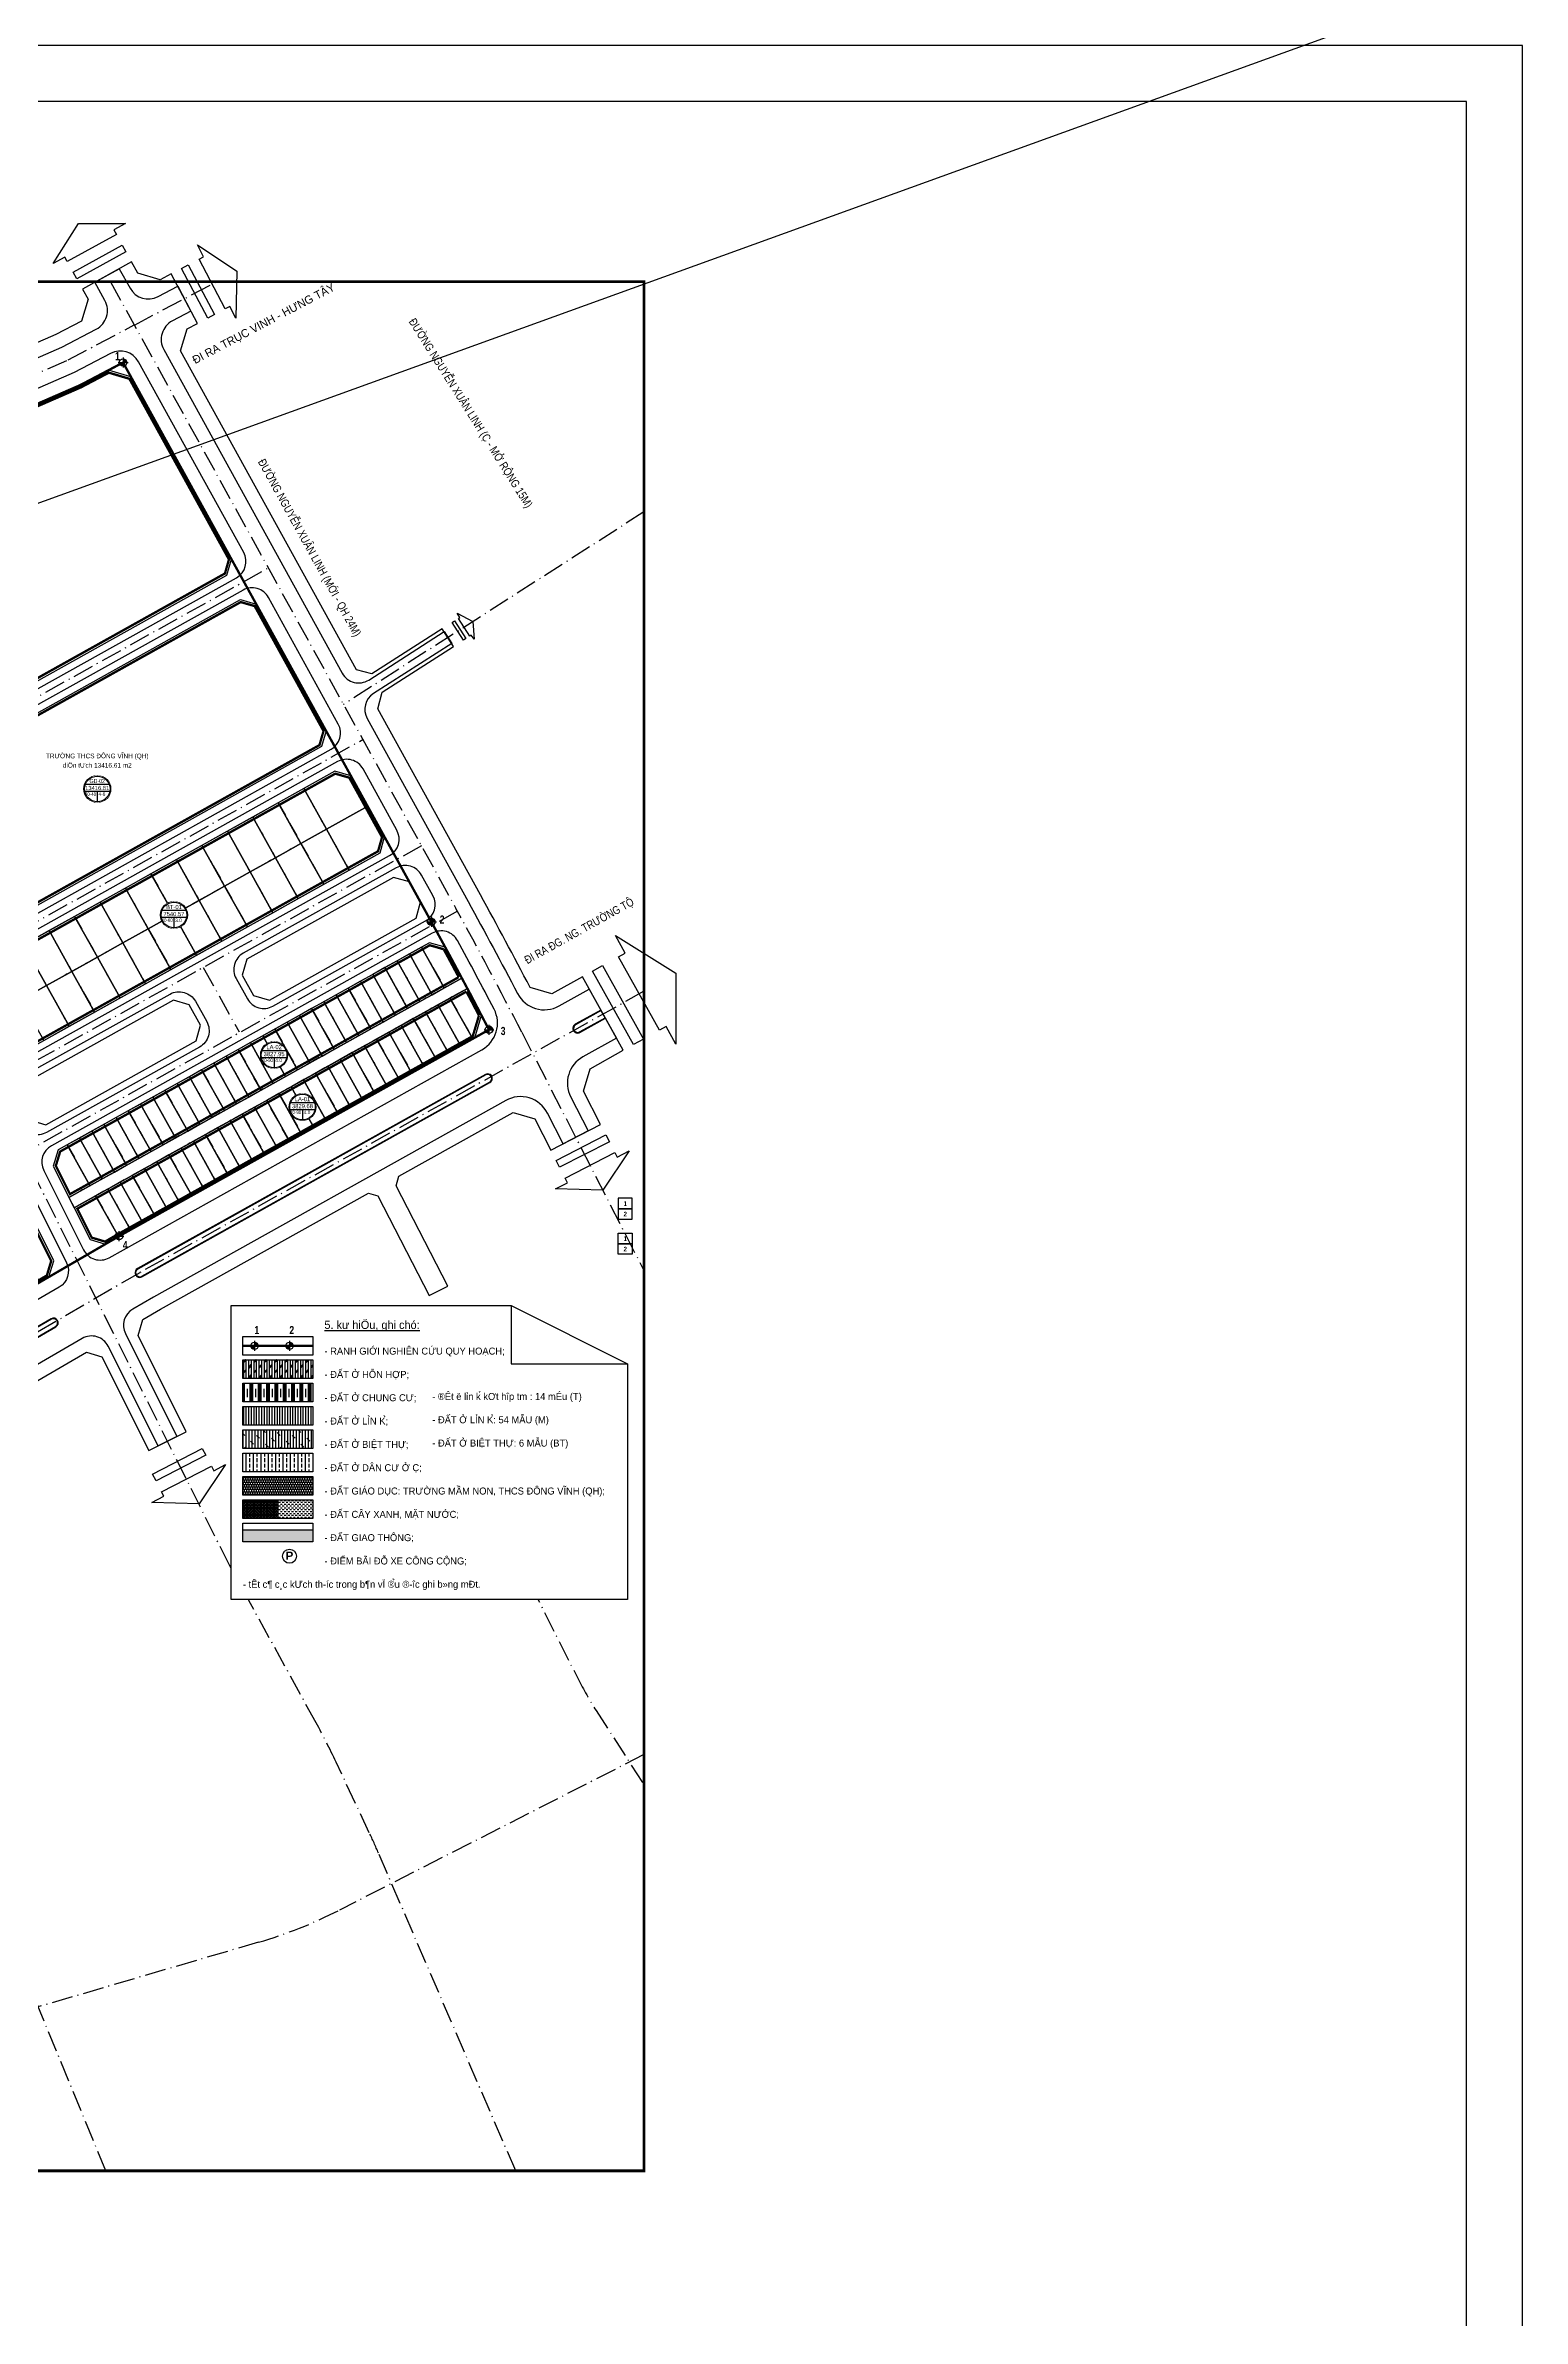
# Model space of a CAD drawing. Header units: metres. Extents: x 551291 to 569219, y 2064429 to 2066248.
# Drawn here: x 553178 to 553811, y 2065237 to 2066211 of the extents above; entities that cross this region are included whole.
import ezdxf
from ezdxf.enums import TextEntityAlignment as Align

# ---------------------------------------------------------------- set-up
doc = ezdxf.new("R2010")
doc.units = ezdxf.units.M
for name, pattern in [('ACAD_ISO10W100', [18.5, 12, -3, 0.5, -3]), ('CENTER', [2, 1.25, -0.25, 0.25, -0.25]), ('DOT', [0.25, 0, -0.25]), ('HIDDEN', [0.375, 0.25, -0.125])]:
    doc.linetypes.add(name, pattern=pattern)
doc.layers.add('boDnv', color=54, linetype='CONTINUOUS', lineweight=25)
for name, color, linetype in [('BoThamCo', 94, 'CONTINUOUS'), ('ChiaLo', 128, 'CENTER'), ('datOBt', 42, 'CONTINUOUS'), ('datOlienke', 42, 'CONTINUOUS'), ('datTruog', 134, 'CONTINUOUS'), ('ghi_chu', 7, 'CONTINUOUS'), ('hacth sdd', 8, 'CONTINUOUS'), ('hatchViaHe+LogDg', 129, 'CONTINUOUS'), ('Khung ban ve', 7, 'CONTINUOUS'), ('LogDg', 7, 'CONTINUOUS'), ('LogDg phu', 7, 'CONTINUOUS'), ('loKBT', 42, 'CONTINUOUS'), ('LoLK', 6, 'CONTINUOUS'), ('QH', 7, 'CONTINUOUS'), ('RANHGIOI', 2, 'HIDDEN'), ('SOLO', 7, 'CONTINUOUS'), ('TimDg', 222, 'CONTINUOUS'), ('ViaHeS', 32, 'CONTINUOUS')]:
    doc.layers.add(name, color=color, linetype=linetype)
doc.styles.add('ARIALB', font='', dxfattribs={"width": 0.75})
doc.styles.add('avantH', font='', dxfattribs={"height": 10})
doc.styles.add('avh', font='')
doc.styles.add('rms', font='romans.shx', dxfattribs={"width": 0.7, "bigfont": 'vns.shx'})
doc.styles.get('ARIALB').set_extended_font_data('.VnArialH', bold=True)
doc.styles.get('avantH').set_extended_font_data('.VnAvantH')
doc.styles.get('avh').set_extended_font_data('.VnAvantH')
doc.linetypes.add('ADL', pattern='A,0.125,-0.15,["++",rms,S=0.5,R=0,X=0,Y=-0.2245],-1.35,1.125', length=2.75)

# ---------------------------------------------------------------- blocks, each defined once
blk = doc.blocks.new('moc')
at = {"layer": 'QH', "linetype": 'Continuous'}
h = blk.add_hatch(color=7, dxfattribs=at)
h.paths.add_polyline_path([(0, 0), (0.53, 0, 0.414214), (0, 0.53)])
h.paths.add_polyline_path([(-0.53, 0, 0.414214), (0, -0.53), (0, 0)])
for p, q in [((0, 0.71), (0, -0.71)), ((-0.71, 0), (0.71, 0))]:
    blk.add_line(p, q, dxfattribs=at)
blk.add_circle((0, 0), 0.529, dxfattribs=at)
blk = doc.blocks.new('sl')
at = {"layer": 'ghi_chu', "color": 158}
blk.add_circle((0, 0), 5.75, dxfattribs=at)
at = {"color": 158, "linetype": 'DOT'}
blk.add_wipeout([(0, 5.75), (0.97, 5.67), (1.86, 5.44), (2.47, 5.19), (3.13, 4.82), (3.79, 4.32), (4.43, 3.67), (4.91, 2.99), (5.2, 2.45), (5.53, 1.57), (5.7, 0.77), (5.75, 0), (5.69, -0.85), (5.5, -1.69), (5.23, -2.38), (4.83, -3.13), (4.38, -3.72), (3.93, -4.2), (2.99, -4.91), (2.42, -5.22), (1.54, -5.54), (0.63, -5.72), (0, -5.75), (-0.86, -5.69), (-1.59, -5.52), (-2.41, -5.22), (-3.14, -4.82), (-3.72, -4.39), (-4.31, -3.8), (-4.85, -3.09), (-5.21, -2.43), (-5.52, -1.6), (-5.69, -0.85), (-5.75, 0), (-5.66, 1.01), (-5.49, 1.72), (-5.12, 2.62), (-4.44, 3.66), (-3.55, 4.52), (-2.72, 5.07), (-1.72, 5.49), (-0.8, 5.69)], dxfattribs=at).dxf.layer = 'ghi_chu'
at = {"layer": 'ghi_chu', "color": 32}
for points in [[(-5.12, 2), (5.12, 2)], [(-5.41, -1), (5.41, -1)], [(0, -1), (0, -5.5)]]:
    blk.add_lwpolyline(points, dxfattribs=at)
at = {"layer": 'ghi_chu'}
blk.add_circle((0, 0), 5.5, dxfattribs=at)
at = {"layer": 'ghi_chu', "style": 'avh'}
for tag, height, p in [('SOLO', 1.25, (0, 2.51)), ('DT', 1.5, (-0.01, -0.49))]:
    blk.add_attdef(tag, text='', height=height, dxfattribs=at).set_placement(p, align=Align.CENTER)
blk.add_attdef('MD', text='', height=1.25, dxfattribs=at).set_placement((-0.5, -3), align=Align.RIGHT)
blk.add_attdef('TC', (0.5, -3.02), '', height=1.25, dxfattribs=at)
blk = doc.blocks.new('dsl')
at = {"color": 158, "linetype": 'DOT'}
blk.add_wipeout([(0, 1.5), (0.34, 1.46), (0.73, 1.31), (1.02, 1.1), (1.23, 0.85), (1.35, 0.64), (1.44, 0.41), (1.5, 0), (1.44, -0.42), (1.33, -0.7), (1.15, -0.96), (0.91, -1.19), (0.61, -1.37), (0.38, -1.45), (0, -1.5), (-0.46, -1.43), (-0.79, -1.27), (-1.14, -0.97), (-1.32, -0.72), (-1.43, -0.46), (-1.49, -0.14), (-1.5, 0), (-1.46, 0.34), (-1.34, 0.68), (-1.17, 0.94), (-0.92, 1.19), (-0.63, 1.36), (-0.25, 1.48)], dxfattribs=at).dxf.layer = 'ghi_chu'
at = {"layer": 'ghi_chu', "color": 32}
blk.add_circle((0, 0), 1.5, dxfattribs=at)
at = {"layer": 'ghi_chu', "style": 'ARIALB'}
blk.add_attdef('01', text='', height=1.5, dxfattribs=at).set_placement((0, -0.75), align=Align.CENTER)
blk = doc.blocks.new('ghi_Eu4')
at = {"color": 32}
blk.add_wipeout([(-170, 126), (-50, 126), (0, 101), (0, 0), (-170, 0)], dxfattribs=at).dxf.layer = 'ghi_chu'
at = {"layer": 'hacth sdd'}
h = blk.add_hatch(dxfattribs=at)
h.set_pattern_fill('CORK', color=44, scale=0.35, angle=90, style=0)
h.set_pattern_definition([(90, (-569966.3432, -2065515.703), (-1.11125, 7e-17), []), (225, (-569965.7876, -2065515.1474), (2.22250096, -2.22250096), [1.5715455, -1.5715455]), (225, (-569965.7876, -2065514.8696), (2.22250096, -2.22250096), [1.5715455, -1.5715455]), (225, (-569965.7876, -2065514.5918), (2.22250096, -2.22250096), [1.5715455, -1.5715455])])
h.paths.add_polyline_path([(-165, 102.76), (-135, 102.76), (-135, 94.76), (-165, 94.76)])
h = blk.add_hatch(dxfattribs=at)
h.set_pattern_fill('CLAY', color=44, scale=0.75, angle=90, style=0)
h.set_pattern_definition([(90, (-569966.3432, -2065515.703), (-3.571875, 2e-16), []), (90, (-569966.9385, -2065515.703), (-3.571875, 2e-16), []), (90, (-569967.5338, -2065515.703), (-3.571875, 2e-16), []), (90, (-569968.7244, -2065515.703), (-3.571875, 2e-16), [3.571875, -2.38125])])
h.paths.add_polyline_path([(-165, 92.76), (-135, 92.76), (-135, 84.76), (-165, 84.76)])
h = blk.add_hatch(dxfattribs=at)
h.set_pattern_fill('ANSI31', color=30, scale=0.35, angle=45, style=0)
h.set_pattern_definition([(90, (-569966.3432, -2065515.703), (-1.11125, 1e-16), [])])
h.paths.add_polyline_path([(-165, 82.76), (-135, 82.76), (-135, 74.76), (-165, 74.76)])
h = blk.add_hatch(dxfattribs=at)
h.set_pattern_fill('DOLMIT', color=40, scale=0.2, angle=90, style=0)
h.set_pattern_definition([(90, (31509.9152, 10123.9074), (-1.27, 8e-17), []), (135, (31509.915, 10123.9074), (-2.53999827, -2.53999827), [1.796052, -3.5921])])
h.paths.add_polyline_path([(-165, 72.76), (-135, 72.76), (-135, 64.76), (-165, 64.76)])
h = blk.add_hatch(dxfattribs=at)
h.set_pattern_fill('ANSI33', color=56, scale=0.5, angle=45, style=0)
h.set_pattern_definition([(90, (31509.9152, 10123.9074), (-3.175, 7e-16), []), (90, (31511.5027, 10125.495), (-3.175, 7e-16), [1.5875, -0.79375])])
h.paths.add_polyline_path([(-165, 62.76), (-135, 62.76), (-135, 54.76), (-165, 54.76)])
h = blk.add_hatch(dxfattribs=at)
h.set_pattern_fill('AR-B88', color=15, scale=0.005, style=0)
h.set_pattern_definition([(0, (-569966.3432, -2065515.703), (0, 1.016), []), (90, (-569966.3432, -2065515.70305), (-0.508, 1.016), [1.016, -1.016])])
h.paths.add_polyline_path([(-165, 52.76), (-135, 52.76), (-135, 44.76), (-165, 44.76)])
h = blk.add_hatch(dxfattribs=at)
h.set_pattern_fill('CROSS', color=64, scale=0.05, style=0)
h.set_pattern_definition([(0, (-165, 34.76), (0.3175, 0.3175), [0.15875, -0.47625]), (90, (-164.92063, 34.68063), (-0.3175, 0.3175), [0.15875, -0.47625])])
h.paths.add_polyline_path([(-150, 42.76), (-165, 42.76), (-165, 34.76), (-150, 34.76)])
h = blk.add_hatch(dxfattribs=at)
h.set_pattern_fill('DASH', color=152, scale=0.25, style=0)
h.set_pattern_definition([(0, (-149.99875, 34.76), (0.79375, 0.79375), [0.79375, -0.79375])])
h.paths.add_polyline_path([(-135, 42.76), (-150, 42.76), (-150, 34.76), (-135, 34.76)])
at = {"layer": 'hatchViaHe+LogDg'}
blk.add_hatch(color=158, dxfattribs=at).paths.add_polyline_path([(-135, 29.76), (-165, 29.76), (-165, 24.76), (-135, 24.76)])
at = {"layer": 'ghi_chu'}
blk.add_lwpolyline([(-170, 0), (-170, 126), (-50, 126), (0, 101), (0, 0)], close=True, dxfattribs=at)
for points in [[(-50, 126), (-50, 101)], [(-50, 101), (0, 101)], [(-150, 42.76), (-150, 34.76)]]:
    blk.add_lwpolyline(points, dxfattribs=at)
at = {"layer": 'ghi_chu', "ltscale": 4}
for points in [[(-165, 112.76), (-135, 112.76), (-135, 104.76), (-165, 104.76)], [(-165, 102.76), (-135, 102.76), (-135, 94.76), (-165, 94.76)], [(-165, 92.76), (-135, 92.76), (-135, 84.76), (-165, 84.76)], [(-165, 82.76), (-135, 82.76), (-135, 74.76), (-165, 74.76)], [(-165, 72.76), (-135, 72.76), (-135, 64.76), (-165, 64.76)], [(-165, 62.76), (-135, 62.76), (-135, 54.76), (-165, 54.76)], [(-165, 52.76), (-135, 52.76), (-135, 44.76), (-165, 44.76)], [(-165, 42.76), (-135, 42.76), (-135, 34.76), (-165, 34.76)], [(-165, 32.76), (-135, 32.76), (-135, 24.76), (-165, 24.76)]]:
    blk.add_lwpolyline(points, close=True, dxfattribs=at)
at = {"layer": 'ghi_chu', "color": 32}
blk.add_lwpolyline([(-135, 29.76), (-165, 29.76)], dxfattribs=at)
at = {"layer": 'RANHGIOI', "color": 1, "ltscale": 9, "const_width": 1}
blk.add_lwpolyline([(-165, 108.76), (-135, 108.76)], dxfattribs=at)
at = {"layer": 'QH', "xscale": 3, "yscale": 3, "zscale": 3}
for p in [(-160, 108.76), (-145, 108.76)]:
    blk.add_blockref('moc', p, dxfattribs=at)
at = {"layer": 'ghi_chu', "lineweight": -2, "style": 'avantH'}
for s, height, p in [('%%U5. kư hiÖu, ghi chó:', 3.5, (-130.03, 116)), ('- ranh giíi nghiªn cøu quy ho¹ch;', 3, (-130, 105)), ('- ®Êt ë hçn hîp;', 3, (-130, 95)), ('- ®Êt ë chung c\xad;', 3, (-130, 85)), ('- ®Êt ë lỉn k̉;', 3, (-130, 75)), ('- ®Êt ë biÖt thù;', 3, (-130, 65)), ('- ®Êt ë d©n c\xad ë c̣;', 3, (-130, 55)), ('- ®Êt gi¸o dôc: tr\xadêng mÇm non, thcs ®«ng vÜnh (qh);', 3, (-130, 45)), ('- ®Êt c©y xanh, mÆt n\xadíc;', 3, (-130, 35)), ('- ®Êt giao th«ng;', 3, (-130, 25)), ('- ®iÓm b·i ®ç xe c«ng céng;', 3, (-130, 15)), ('- tÊt c¶ c¸c kƯch th\xadíc trong b¶n vÏ ®̉u ®\xadîc ghi b»ng mĐt.', 3, (-165, 5))]:
    blk.add_text(s, height=height, dxfattribs=at).set_placement(p)
at = {"layer": 'QH', "style": 'ARIALB', "width": 0.75}
for s, p in [('1', (-160.04, 113.76)), ('2', (-145.04, 113.76))]:
    blk.add_text(s, height=3.5, dxfattribs=at).set_placement(p)
at = {"layer": 'ghi_chu'}
ref = blk.add_blockref('dsl', (-145, 18.53), dxfattribs=dict(at, xscale=2, yscale=2, zscale=2))
ref.add_attrib('01', 'p', dxfattribs={"height": 3.5, "style": 'ARIALB'}).set_placement((-145, 17.03), align=Align.CENTER)

msp = doc.modelspace()

# ---------------------------------------------------------------- linework, layer by layer
at = {"layer": 'boDnv', "color": 10, "linetype": 'ADL', "ltscale": 0.25, "const_width": 1}
for points in [[(553256.607, 2065990.813), (553213.903, 2066068.274), (553205.112, 2066070.908), (553193.228, 2066064.65), (553051.236, 2066002.758), (553049.182, 2065997.096), (553096.915, 2065901.659), (553102.701, 2065899.875), (553254.882, 2065984.792)], [(553178.527, 2065683.828), (553180.387, 2065690.053), (553174.313, 2065702.197), (553066.339, 2065639.462), (553075.382, 2065623.899)]]:
    msp.add_lwpolyline(points, close=True, dxfattribs=at)
for points in [[(553355.147, 2065811.71, 0.0017105), (553348.702, 2065823.68), (553342.746, 2065825.403), (553184.252, 2065736.964), (553182.358, 2065730.822), (553188.43, 2065718.683)], [(553361.169, 2065786.442), (553363.821, 2065795.286, 0.001456), (553358.435, 2065805.529), (553191.564, 2065712.416), (553197.754, 2065700.041), (553203.484, 2065698.329), (553208.947, 2065701.502)]]:
    msp.add_lwpolyline(points, format="xyb", close=True, dxfattribs=at)
at = {"layer": 'BoThamCo'}
for points in [[(553257.682, 2065990.935), (553214.581, 2066069.115), (553205.008, 2066071.984), (553192.795, 2066065.552), (553050.442, 2066003.503), (553048.095, 2065997.033), (553096.212, 2065900.829), (553102.815, 2065898.794), (553255.73, 2065984.12)], [(553336.841, 2065836.995), (553338.793, 2065843.81), (553333.965, 2065852.567), (553327.185, 2065854.51), (553264.232, 2065819.382), (553262.302, 2065812.58), (553267.175, 2065803.847), (553273.977, 2065801.917)], [(553244.47, 2065791.178), (553239.597, 2065799.911), (553232.795, 2065801.841), (553169.085, 2065766.291), (553166.956, 2065759.383), (553171.438, 2065750.421), (553178.041, 2065748.385), (553242.54, 2065784.376)]]:
    msp.add_lwpolyline(points, close=True, dxfattribs=at)
for points in [[(553417.919, 2065794.346), (553416.216, 2065797.403), (553405.27, 2065791.296, 1), (553406.976, 2065788.24)], [(553417.919, 2065794.346), (553416.216, 2065797.403), (553405.27, 2065791.296, 1), (553406.976, 2065788.24)], [(553368.406, 2065766.718, 1), (553366.701, 2065769.774), (553217.481, 2065686.511, 0.7731576), (553218.334, 2065683.233, 0.1279313), (553219.187, 2065683.454)], [(553182.249, 2065661.992, 1), (553180.491, 2065665.019), (553046.712, 2065587.29, -0.0134524), (552999.566, 2065561.569, 0.9999912), (553001.159, 2065558.452, 0.0134524), (553048.47, 2065584.264)]]:
    msp.add_lwpolyline(points, format="xyb", close=True, dxfattribs=at)
at = {"layer": 'ChiaLo', "ltscale": 5}
for points in [[(553316.102, 2065884.97), (553150.39, 2065792.504)], [(553277.754, 2065886.475), (553297.244, 2065851.545)], [(553288.669, 2065892.566), (553308.16, 2065857.636)], [(553266.838, 2065880.384), (553286.329, 2065845.454)], [(553245.007, 2065868.202), (553264.497, 2065833.272)], [(553255.922, 2065874.293), (553275.413, 2065839.363)], [(553223.175, 2065856.02), (553242.666, 2065821.09)], [(553223.175, 2065856.02), (553242.666, 2065821.09)], [(553234.091, 2065862.111), (553253.582, 2065827.181)], [(553212.26, 2065849.93), (553231.751, 2065815)], [(553190.428, 2065837.748), (553209.919, 2065802.818)], [(553201.344, 2065843.839), (553220.835, 2065808.909)], [(553179.513, 2065831.657), (553199.004, 2065796.727)], [(553168.597, 2065825.566), (553188.088, 2065790.636)], [(553328.727, 2065818.725), (553338.472, 2065801.26)], [(553333.966, 2065821.649), (553343.712, 2065804.184)], [(553339.206, 2065824.573), (553348.951, 2065807.108)], [(553356.492, 2065811.315), (553270.358, 2065763.253), (553260.613, 2065780.718)], [(553358.84, 2065806.9), (553272.795, 2065758.887), (553282.54, 2065741.422)], [(553307.769, 2065807.031), (553317.514, 2065789.566)], [(553313.008, 2065809.954), (553322.754, 2065792.489)], [(553318.248, 2065812.878), (553327.993, 2065795.413)], [(553323.487, 2065815.802), (553333.233, 2065798.337)], [(553292.05, 2065798.26), (553301.795, 2065780.795)], [(553297.29, 2065801.184), (553307.035, 2065783.719)], [(553302.529, 2065804.107), (553312.275, 2065786.642)], [(553346.148, 2065799.818), (553355.893, 2065782.353)], [(553351.387, 2065802.741), (553361.133, 2065785.276)], [(553276.332, 2065789.489), (553286.077, 2065772.024)], [(553281.571, 2065792.413), (553291.316, 2065774.948)], [(553286.811, 2065795.336), (553296.556, 2065777.871)], [(553325.19, 2065788.123), (553334.935, 2065770.658)], [(553330.429, 2065791.047), (553340.175, 2065773.582)], [(553335.669, 2065793.97), (553345.414, 2065776.505)], [(553340.908, 2065796.894), (553350.654, 2065779.429)], [(553260.613, 2065780.718), (553270.358, 2065763.253), (553188.023, 2065717.311)], [(553255.374, 2065777.795), (553265.119, 2065760.33)], [(553265.853, 2065783.642), (553275.598, 2065766.177)], [(553271.092, 2065786.566), (553280.837, 2065769.1)], [(553309.471, 2065779.352), (553319.217, 2065761.887)], [(553314.711, 2065782.276), (553324.456, 2065764.811)], [(553319.95, 2065785.2), (553329.696, 2065767.735)], [(553239.655, 2065769.024), (553249.4, 2065751.559)], [(553244.895, 2065771.947), (553254.64, 2065754.482)], [(553250.134, 2065774.871), (553259.879, 2065757.406)], [(553293.753, 2065770.581), (553303.498, 2065753.116)], [(553298.992, 2065773.505), (553308.738, 2065756.04)], [(553304.232, 2065776.429), (553313.977, 2065758.964)], [(553282.54, 2065741.422), (553272.795, 2065758.887), (553190.242, 2065712.823)], [(553223.936, 2065760.253), (553233.682, 2065742.788)], [(553229.176, 2065763.177), (553238.921, 2065745.712)], [(553234.415, 2065766.1), (553244.161, 2065748.635)], [(553278.034, 2065761.811), (553287.78, 2065744.346)], [(553283.274, 2065764.734), (553293.019, 2065747.269)], [(553288.513, 2065767.658), (553298.259, 2065750.193)], [(553202.978, 2065748.558), (553212.724, 2065731.093)], [(553208.218, 2065751.482), (553217.963, 2065734.017)], [(553213.457, 2065754.406), (553223.203, 2065736.941)], [(553218.697, 2065757.329), (553228.442, 2065739.864)], [(553257.076, 2065750.116), (553266.822, 2065732.651)], [(553262.316, 2065753.04), (553272.061, 2065735.575)], [(553267.555, 2065755.963), (553277.301, 2065738.498)], [(553187.26, 2065739.788), (553197.005, 2065722.323)], [(553192.499, 2065742.711), (553202.245, 2065725.246)], [(553197.739, 2065745.635), (553207.484, 2065728.17)], [(553241.358, 2065741.345), (553251.103, 2065723.88)], [(553246.597, 2065744.269), (553256.343, 2065726.804)], [(553251.837, 2065747.193), (553261.582, 2065729.727)], [(553220.4, 2065729.651), (553230.145, 2065712.186)], [(553225.639, 2065732.574), (553235.385, 2065715.109)], [(553230.879, 2065735.498), (553240.624, 2065718.033)], [(553236.118, 2065738.422), (553245.864, 2065720.957)], [(553204.681, 2065720.88), (553214.427, 2065703.415)], [(553209.921, 2065723.804), (553219.666, 2065706.339)], [(553215.16, 2065726.727), (553224.906, 2065709.262)], [(553199.442, 2065717.956), (553209.19, 2065700.487)]]:
    msp.add_lwpolyline(points, dxfattribs=at)
at = {"layer": 'datOlienke'}
for points in [[(553356.492, 2065811.315, 0.0018866), (553349.381, 2065824.525), (553342.623, 2065826.479), (553183.414, 2065737.642), (553181.285, 2065730.734), (553188.004, 2065717.3)], [(553362.011, 2065785.766), (553364.896, 2065795.388, 0.0016357), (553358.84, 2065806.9), (553190.242, 2065712.823), (553197.053, 2065699.207), (553203.613, 2065697.247), (553209.442, 2065700.633)]]:
    msp.add_lwpolyline(points, format="xyb", close=True, dxfattribs=at)
msp.add_lwpolyline([(553179.372, 2065683.162), (553181.459, 2065690.146), (553174.731, 2065703.597), (553064.972, 2065639.825), (553075.02, 2065622.532)], close=True, dxfattribs=at)
at = {"layer": 'datTruog', "linetype": 'ByBlock'}
msp.add_lwpolyline([(553268.304, 2065971.669), (553298.238, 2065917.372), (553296.286, 2065910.557), (553140.428, 2065823.589), (553133.825, 2065825.625), (553106.058, 2065881.142), (553108.188, 2065888.05), (553261.524, 2065973.611)], close=True, dxfattribs=at)
at = {"layer": 'Khung ban ve', "const_width": 1.2}
msp.add_lwpolyline([(552184.57, 2066109.888), (553434.57, 2066109.888), (553434.57, 2065299.888), (552184.57, 2065299.888)], close=True, dxfattribs=at)
at = {"layer": 'Khung ban ve', "color": 0}
for points in [[(553423.57, 2065712.388), (553429.57, 2065712.388), (553429.57, 2065716.888), (553423.57, 2065716.888)], [(553423.57, 2065707.888), (553429.57, 2065707.888), (553429.57, 2065712.388), (553423.57, 2065712.388)], [(553423.57, 2065701.888), (553429.57, 2065701.888), (553429.57, 2065697.388), (553423.57, 2065697.388)], [(553423.57, 2065697.388), (553429.57, 2065697.388), (553429.57, 2065692.888), (553423.57, 2065692.888)]]:
    msp.add_lwpolyline(points, close=True, dxfattribs=at)
at = {"layer": 'LogDg', "ltscale": 0.75}
for points in [[(553186.232, 2066120.486), (553181.216, 2066117.721), (553192.045, 2066134.903), (553212.307, 2066134.864), (553207.292, 2066132.099), (553208.345, 2066130.188), (553187.285, 2066118.575)], [(553212.422, 2066122.741), (553191.405, 2066111.154), (553189.782, 2066113.994), (553210.842, 2066125.607)], [(553245.729, 2066120.577), (553243.057, 2066125.646), (553260.042, 2066114.49), (553259.622, 2066094.221), (553256.95, 2066099.291), (553255.019, 2066098.273), (553243.798, 2066119.559)], [(553247.492, 2066094.334), (553236.296, 2066115.577), (553239.168, 2066117.147), (553250.389, 2066095.861)], [(553357.165, 2065956.244), (553352.311, 2065963.822), (553353.333, 2065964.499), (553358.199, 2065956.906)], [(553355.675, 2065965.988), (553354.516, 2065967.797), (553361.213, 2065964.169), (553361.699, 2065956.586), (553360.54, 2065958.394), (553359.851, 2065957.953), (553354.986, 2065965.547)], [(553426.53, 2065822.055), (553422.35, 2065829.561), (553448.193, 2065813.428), (553448.263, 2065783.034), (553444.084, 2065790.54), (553441.224, 2065788.948), (553423.67, 2065820.463)], [(553430.08, 2065782.784), (553412.565, 2065814.236), (553416.815, 2065816.688), (553434.369, 2065785.172)], [(553396.889, 2065733.103), (553418.246, 2065744.053), (553419.782, 2065741.165), (553398.382, 2065730.191)], [(553423.136, 2065734.57), (553428.232, 2065737.183), (553416.892, 2065720.334), (553396.64, 2065720.982), (553401.736, 2065723.595), (553400.741, 2065725.537), (553422.14, 2065736.512)], [(553250.081, 2065600.108), (553255.177, 2065602.721), (553243.837, 2065585.871), (553223.585, 2065586.52), (553228.682, 2065589.133), (553227.686, 2065591.074), (553249.086, 2065602.049)], [(553223.835, 2065598.641), (553245.191, 2065609.591), (553246.727, 2065606.703), (553225.328, 2065595.728)]]:
    msp.add_lwpolyline(points, close=True, dxfattribs=at)
at = {"layer": 'LogDg'}
for points in [[(553161.093, 2066071.37), (553184.995, 2066081.788), (553199.702, 2066089.533, 0.4198374), (553203.39, 2066101.841), (553199.073, 2066109.672), (553209.582, 2066115.466), (553214.181, 2066107.124, 0.4087171), (553226.259, 2066103.507), (553234.669, 2066107.94), (553240.271, 2066097.312), (553232.356, 2066093.132, 0.4194663), (553228.678, 2066080.828), (553305.216, 2065941.999, 0.4336426), (553316.537, 2065939.125), (553348.91, 2065959.862), (553352.146, 2065954.81), (553318.551, 2065933.289, 0.3950479), (553315.86, 2065922.691), (553359.179, 2065844.115, -0.0055762), (553380.342, 2065804.694, 0.422017), (553398.189, 2065799.358), (553411.118, 2065806.558), (553422.795, 2065785.59), (553408.418, 2065777.584, 0.4041933), (553403.175, 2065760.295), (553410.625, 2065745.765), (553399.947, 2065740.29), (553393.218, 2065753.415, 0.4245561), (553375.315, 2065758.836), (553224.287, 2065674.563), (553215.334, 2065669.361, 0.3960006), (553212.198, 2065658.865), (553234.27, 2065614.734), (553226.221, 2065610.708), (553204.849, 2065653.438, 0.4326641), (553193.675, 2065656.777), (553086.195, 2065594.328, 0.3897719)], [(553370.305, 2065797.992, 0.0041726), (553354.664, 2065827.369, 0.4175495), (553343.736, 2065830.536), (553180.448, 2065739.422, 0.4010374), (553177.191, 2065728.858), (553194.207, 2065694.837, 0.4275137), (553205.26, 2065691.429), (553365.114, 2065780.627, 0.4060167), (553370.305, 2065797.992)], [(552957.659, 2065580.41, -0.269945), (552942.218, 2065593.323), (552931.122, 2065624, -0.3624568), (552934.622, 2065633.636), (553027.808, 2065687.851, -0.4143836), (553044.218, 2065683.507), (553050.345, 2065672.961, 0.4142136), (553061.282, 2065670.063), (553158.716, 2065726.675, -0.4326641), (553169.89, 2065723.336), (553186.922, 2065689.283, -0.3960006), (553183.786, 2065678.787), (553041.562, 2065596.153, -0.0129992), (552996.494, 2065571.512, -0.2781173), (552975.89, 2065572.919, 0.1108475), (552957.659, 2065580.41)]]:
    msp.add_lwpolyline(points, format="xyb", dxfattribs=at)
for points in [[(553217.877, 2066075.565, 0.408612), (553205.802, 2066079.183), (553190.195, 2066070.964), (553046.771, 2066008.448, 0.429738), (553042.813, 2065997.536), (553092.114, 2065898.962, 0.4275137), (553103.167, 2065895.555), (553259.834, 2065982.974, 0.4127164), (553262.942, 2065993.823)], [(553300.389, 2065909.412, 0.4127164), (553303.497, 2065920.26), (553273.563, 2065974.556, 0.4157123), (553262.659, 2065977.68), (553105.222, 2065889.831, 0.4010374), (553101.965, 2065879.266), (553129.727, 2065823.758, 0.4275137), (553140.78, 2065820.351)], [(553139.578, 2065804.062), (553153.011, 2065777.203, 0.4275137), (553164.065, 2065773.796), (553325.495, 2065863.873, 0.4127164), (553328.603, 2065874.722), (553314.119, 2065900.994, 0.4157123), (553303.215, 2065904.118), (553142.835, 2065814.626, 0.4010374)], [(553340.947, 2065835.851, 0.4127164), (553344.053, 2065846.698), (553339.225, 2065855.455, 0.4157123), (553328.321, 2065858.579), (553262.77, 2065822.002, 0.4142136), (553259.682, 2065811.118), (553264.555, 2065802.385, 0.4142136), (553275.439, 2065799.297)], [(553178.393, 2065745.146, -0.4275137), (553167.34, 2065748.554), (553162.863, 2065757.507, -0.4010374), (553166.119, 2065768.071), (553231.333, 2065804.46, -0.4142136), (553242.217, 2065801.372), (553247.09, 2065792.64, -0.4142136), (553244.002, 2065781.756)], [(553418.04, 2065794.127), (553416.094, 2065797.622), (553405.149, 2065791.515, 1), (553407.098, 2065788.022)], [(553368.528, 2065766.5, 1), (553366.579, 2065769.993), (553217.359, 2065686.729, 0.7731576), (553218.334, 2065682.983, 0.1279313), (553219.308, 2065683.236)], [(553182.375, 2065661.776, 1), (553180.365, 2065665.235), (553046.586, 2065587.506, -0.0134524), (552999.452, 2065561.791, 0.9999921), (553001.273, 2065558.23, 0.0134524), (553048.596, 2065584.048)]]:
    msp.add_lwpolyline(points, format="xyb", close=True, dxfattribs=at)
at = {"layer": 'LogDg phu', "linetype": 'HIDDEN', "ltscale": 50}
msp.add_lwpolyline([(553418.04, 2065794.127), (553416.094, 2065797.622), (553405.149, 2065791.515, 1), (553407.098, 2065788.022)], format="xyb", close=True, dxfattribs=at)
at = {"layer": 'loKBT'}
for points in [[(553308.859, 2065898.106), (553302.079, 2065900.048), (553288.669, 2065892.566), (553298.415, 2065875.101), (553316.102, 2065884.97)], [(553277.754, 2065886.475), (553266.838, 2065880.384), (553276.583, 2065862.919), (553287.499, 2065869.01)], [(553288.669, 2065892.566), (553277.754, 2065886.475), (553287.499, 2065869.01), (553298.415, 2065875.101)], [(553323.344, 2065871.834), (553316.102, 2065884.97), (553298.415, 2065875.101), (553308.16, 2065857.636), (553321.391, 2065865.019)], [(553266.838, 2065880.384), (553255.922, 2065874.293), (553265.668, 2065856.828), (553276.583, 2065862.919)], [(553298.415, 2065875.101), (553287.499, 2065869.01), (553297.244, 2065851.545), (553308.16, 2065857.636)], [(553245.007, 2065868.202), (553234.091, 2065862.111), (553243.836, 2065844.646), (553254.752, 2065850.737)], [(553255.922, 2065874.293), (553245.007, 2065868.202), (553254.752, 2065850.737), (553265.668, 2065856.828)], [(553287.499, 2065869.01), (553276.583, 2065862.919), (553286.329, 2065845.454), (553297.244, 2065851.545)], [(553223.175, 2065856.02), (553212.26, 2065849.93), (553222.005, 2065832.465), (553232.921, 2065838.555)], [(553234.091, 2065862.111), (553223.175, 2065856.02), (553232.921, 2065838.555), (553243.836, 2065844.646)], [(553265.668, 2065856.828), (553254.752, 2065850.737), (553264.497, 2065833.272), (553275.413, 2065839.363)], [(553276.583, 2065862.919), (553265.668, 2065856.828), (553275.413, 2065839.363), (553286.329, 2065845.454)], [(553212.26, 2065849.93), (553201.344, 2065843.839), (553211.089, 2065826.374), (553222.005, 2065832.465)], [(553254.752, 2065850.737), (553243.836, 2065844.646), (553253.582, 2065827.181), (553264.497, 2065833.272)], [(553190.428, 2065837.748), (553179.513, 2065831.657), (553189.258, 2065814.192), (553200.174, 2065820.283)], [(553201.344, 2065843.839), (553190.428, 2065837.748), (553200.174, 2065820.283), (553211.089, 2065826.374)], [(553232.921, 2065838.555), (553222.005, 2065832.465), (553231.751, 2065815), (553242.666, 2065821.09)], [(553243.836, 2065844.646), (553232.921, 2065838.555), (553242.666, 2065821.09), (553253.582, 2065827.181)], [(553179.513, 2065831.657), (553168.597, 2065825.566), (553178.343, 2065808.101), (553189.258, 2065814.192)], [(553211.089, 2065826.374), (553200.174, 2065820.283), (553209.919, 2065802.818), (553220.835, 2065808.909)], [(553222.005, 2065832.465), (553211.089, 2065826.374), (553220.835, 2065808.909), (553231.751, 2065815)], [(553168.597, 2065825.566), (553157.682, 2065819.475), (553167.427, 2065802.01), (553178.343, 2065808.101)], [(553200.174, 2065820.283), (553189.258, 2065814.192), (553199.004, 2065796.727), (553209.919, 2065802.818)], [(553178.343, 2065808.101), (553167.427, 2065802.01), (553177.172, 2065784.545), (553188.088, 2065790.636)], [(553189.258, 2065814.192), (553178.343, 2065808.101), (553188.088, 2065790.636), (553199.004, 2065796.727)]]:
    msp.add_lwpolyline(points, close=True, dxfattribs=at)
at = {"layer": 'LoLK'}
for points in [[(553349.381, 2065824.525), (553342.623, 2065826.479), (553339.206, 2065824.573), (553348.951, 2065807.108), (553356.492, 2065811.315, 0.0018866)], [(553358.84, 2065806.9), (553351.387, 2065802.741), (553361.133, 2065785.276), (553362.011, 2065785.766), (553364.896, 2065795.388, 0.0016357)]]:
    msp.add_lwpolyline(points, format="xyb", close=True, dxfattribs=at)
for points in [[(553328.727, 2065818.725), (553323.487, 2065815.802), (553333.233, 2065798.337), (553338.472, 2065801.26)], [(553333.966, 2065821.649), (553328.727, 2065818.725), (553338.472, 2065801.26), (553343.712, 2065804.184)], [(553339.206, 2065824.573), (553333.966, 2065821.649), (553343.712, 2065804.184), (553348.951, 2065807.108)], [(553307.769, 2065807.031), (553302.529, 2065804.107), (553312.275, 2065786.642), (553317.514, 2065789.566)], [(553313.008, 2065809.954), (553307.769, 2065807.031), (553317.514, 2065789.566), (553322.754, 2065792.489)], [(553318.248, 2065812.878), (553313.008, 2065809.954), (553322.754, 2065792.489), (553327.993, 2065795.413)], [(553323.487, 2065815.802), (553318.248, 2065812.878), (553327.993, 2065795.413), (553333.233, 2065798.337)], [(553292.05, 2065798.26), (553286.811, 2065795.336), (553296.556, 2065777.871), (553301.795, 2065780.795)], [(553297.29, 2065801.184), (553292.05, 2065798.26), (553301.795, 2065780.795), (553307.035, 2065783.719)], [(553302.529, 2065804.107), (553297.29, 2065801.184), (553307.035, 2065783.719), (553312.275, 2065786.642)], [(553346.148, 2065799.818), (553340.908, 2065796.894), (553350.654, 2065779.429), (553355.893, 2065782.353)], [(553351.387, 2065802.741), (553346.148, 2065799.818), (553355.893, 2065782.353), (553361.133, 2065785.276)], [(553276.332, 2065789.489), (553271.092, 2065786.566), (553280.837, 2065769.1), (553286.077, 2065772.024)], [(553281.571, 2065792.413), (553276.332, 2065789.489), (553286.077, 2065772.024), (553291.316, 2065774.948)], [(553286.811, 2065795.336), (553281.571, 2065792.413), (553291.316, 2065774.948), (553296.556, 2065777.871)], [(553325.19, 2065788.123), (553319.95, 2065785.2), (553329.696, 2065767.735), (553334.935, 2065770.658)], [(553330.429, 2065791.047), (553325.19, 2065788.123), (553334.935, 2065770.658), (553340.175, 2065773.582)], [(553335.669, 2065793.97), (553330.429, 2065791.047), (553340.175, 2065773.582), (553345.414, 2065776.505)], [(553340.908, 2065796.894), (553335.669, 2065793.97), (553345.414, 2065776.505), (553350.654, 2065779.429)], [(553255.374, 2065777.795), (553250.134, 2065774.871), (553259.879, 2065757.406), (553265.119, 2065760.33)], [(553260.613, 2065780.718), (553255.374, 2065777.795), (553265.119, 2065760.33), (553270.358, 2065763.253)], [(553265.853, 2065783.642), (553260.613, 2065780.718), (553270.358, 2065763.253), (553275.598, 2065766.177)], [(553271.092, 2065786.566), (553265.853, 2065783.642), (553275.598, 2065766.177), (553280.837, 2065769.1)], [(553309.471, 2065779.352), (553304.232, 2065776.429), (553313.977, 2065758.964), (553319.217, 2065761.887)], [(553314.711, 2065782.276), (553309.471, 2065779.352), (553319.217, 2065761.887), (553324.456, 2065764.811)], [(553319.95, 2065785.2), (553314.711, 2065782.276), (553324.456, 2065764.811), (553329.696, 2065767.735)], [(553239.655, 2065769.024), (553234.415, 2065766.1), (553244.161, 2065748.635), (553249.4, 2065751.559)], [(553244.895, 2065771.947), (553239.655, 2065769.024), (553249.4, 2065751.559), (553254.64, 2065754.482)], [(553250.134, 2065774.871), (553244.895, 2065771.947), (553254.64, 2065754.482), (553259.879, 2065757.406)], [(553293.753, 2065770.581), (553288.513, 2065767.658), (553298.259, 2065750.193), (553303.498, 2065753.116)], [(553298.992, 2065773.505), (553293.753, 2065770.581), (553303.498, 2065753.116), (553308.738, 2065756.04)], [(553304.232, 2065776.429), (553298.992, 2065773.505), (553308.738, 2065756.04), (553313.977, 2065758.964)], [(553223.936, 2065760.253), (553218.697, 2065757.329), (553228.442, 2065739.864), (553233.682, 2065742.788)], [(553229.176, 2065763.177), (553223.936, 2065760.253), (553233.682, 2065742.788), (553238.921, 2065745.712)], [(553234.415, 2065766.1), (553229.176, 2065763.177), (553238.921, 2065745.712), (553244.161, 2065748.635)], [(553272.795, 2065758.887), (553267.555, 2065755.963), (553277.301, 2065738.498), (553282.54, 2065741.422)], [(553278.034, 2065761.811), (553272.795, 2065758.887), (553282.54, 2065741.422), (553287.78, 2065744.346)], [(553283.274, 2065764.734), (553278.034, 2065761.811), (553287.78, 2065744.346), (553293.019, 2065747.269)], [(553288.513, 2065767.658), (553283.274, 2065764.734), (553293.019, 2065747.269), (553298.259, 2065750.193)], [(553202.978, 2065748.558), (553197.739, 2065745.635), (553207.484, 2065728.17), (553212.724, 2065731.093)], [(553208.218, 2065751.482), (553202.978, 2065748.558), (553212.724, 2065731.093), (553217.963, 2065734.017)], [(553213.457, 2065754.406), (553208.218, 2065751.482), (553217.963, 2065734.017), (553223.203, 2065736.941)], [(553218.697, 2065757.329), (553213.457, 2065754.406), (553223.203, 2065736.941), (553228.442, 2065739.864)], [(553257.076, 2065750.116), (553251.837, 2065747.193), (553261.582, 2065729.727), (553266.822, 2065732.651)], [(553262.316, 2065753.04), (553257.076, 2065750.116), (553266.822, 2065732.651), (553272.061, 2065735.575)], [(553267.555, 2065755.963), (553262.316, 2065753.04), (553272.061, 2065735.575), (553277.301, 2065738.498)], [(553187.26, 2065739.788), (553183.414, 2065737.642), (553181.285, 2065730.734), (553188.004, 2065717.3), (553197.005, 2065722.323)], [(553192.499, 2065742.711), (553187.26, 2065739.788), (553197.005, 2065722.323), (553202.245, 2065725.246)], [(553197.739, 2065745.635), (553192.499, 2065742.711), (553202.245, 2065725.246), (553207.484, 2065728.17)], [(553241.358, 2065741.345), (553236.118, 2065738.422), (553245.864, 2065720.957), (553251.103, 2065723.88)], [(553246.597, 2065744.269), (553241.358, 2065741.345), (553251.103, 2065723.88), (553256.343, 2065726.804)], [(553251.837, 2065747.193), (553246.597, 2065744.269), (553256.343, 2065726.804), (553261.582, 2065729.727)], [(553220.4, 2065729.651), (553215.16, 2065726.727), (553224.906, 2065709.262), (553230.145, 2065712.186)], [(553225.639, 2065732.574), (553220.4, 2065729.651), (553230.145, 2065712.186), (553235.385, 2065715.109)], [(553230.879, 2065735.498), (553225.639, 2065732.574), (553235.385, 2065715.109), (553240.624, 2065718.033)], [(553236.118, 2065738.422), (553230.879, 2065735.498), (553240.624, 2065718.033), (553245.864, 2065720.957)], [(553204.681, 2065720.88), (553199.442, 2065717.956), (553209.19, 2065700.487), (553209.442, 2065700.633), (553214.427, 2065703.415)], [(553209.921, 2065723.804), (553204.681, 2065720.88), (553214.427, 2065703.415), (553219.666, 2065706.339)], [(553215.16, 2065726.727), (553209.921, 2065723.804), (553219.666, 2065706.339), (553224.906, 2065709.262)], [(553199.442, 2065717.956), (553190.242, 2065712.823), (553197.053, 2065699.207), (553203.613, 2065697.247), (553209.19, 2065700.487)], [(553174.731, 2065703.597), (553165.272, 2065698.1), (553175.319, 2065680.807), (553179.372, 2065683.162), (553181.459, 2065690.146)]]:
    msp.add_lwpolyline(points, close=True, dxfattribs=at)
at = {"layer": 'RANHGIOI', "color": 1, "ltscale": 9, "const_width": 1}
msp.add_lwpolyline([(553038.548, 2065601.341), (553209.442, 2065700.633), (553368.123, 2065789.177, 0.0065941), (553343.416, 2065835.425), (553211.202, 2066075.245), (553192.795, 2066065.552), (552852.13, 2065917.062)], format="xyb", dxfattribs=at)
at = {"layer": 'TimDg', "linetype": 'ACAD_ISO10W100', "ltscale": 0.75}
for points in [[(553205.806, 2066109.888), (553353.925, 2065841.219, -0.0075171), (553382.162, 2065788.128), (553434.57, 2065685.913, 0.0002778)], [(552289.667, 2065799.453), (552400.471, 2065810.872, 0.0212183), (552442.442, 2065817.006), (552487.661, 2065825.588, 0.0205674), (552527.708, 2065834.909), (552813.516, 2065913.95, 0.0050405), (552846.554, 2065927.728, 0.0014744), (552848.178, 2065928.43), (553187.595, 2066076.376), (553216.027, 2066091.348)], [(553434.57, 2065805.641), (553218.349, 2065684.991), (553047.591, 2065585.777, -0.0506838), (552863.37, 2065502.387), (552414.423, 2065351.723), (552250.07, 2065299.888)], [(553354.388, 2065613.623), (553406.309, 2065510.856, 0.0261851), (553414.113, 2065497.233), (553434.57, 2065465.494)], [(553379.592, 2065299.888), (553320.764, 2065436.112, 0.0080294), (553316.803, 2065444.894), (553302.546, 2065475.195, 0.0157449), (553293.97, 2065492.026), (553256.826, 2065559.575)], [(553434.57, 2065478.347), (553303.95, 2065411.69, -0.0467468), (553269.274, 2065397.903), (552934.733, 2065299.888)]]:
    msp.add_lwpolyline(points, format="xyb", dxfattribs=at)
for points in [[(553216.046, 2066091.314), (553251.318, 2066109.888)], [(553256.826, 2065559.575), (553032.222, 2066008.651)], [(553434.57, 2066011.172), (553305.729, 2065928.639)], [(553093.268, 2065886.596), (553273.472, 2065987.149)], [(553130.881, 2065811.391), (553314.028, 2065913.587)], [(553339.136, 2065868.049), (553154.185, 2065764.847)], [(553354.585, 2065840.025), (553168.494, 2065736.187)], [(553245.59, 2065815.851), (553260.939, 2065788.343)], [(553203.753, 2065299.888), (553135.955, 2065465.091), (553072.08, 2065600.006)]]:
    msp.add_lwpolyline(points, dxfattribs=at)
at = {"layer": 'ViaHeS', "elevation": 0}
msp.add_lwpolyline([(553089.339, 2065589.216), (553195.507, 2065650.902), (553202.067, 2065648.942), (553222.196, 2065608.695), (553238.295, 2065616.747), (553217.661, 2065658.002), (553219.748, 2065664.986), (553227.257, 2065669.349), (553316.4, 2065719.09), (553320.397, 2065717.887), (553342.474, 2065675.155), (553350.47, 2065679.286), (553328.26, 2065722.274), (553329.503, 2065726.402), (553378.458, 2065753.718), (553387.764, 2065750.9), (553394.608, 2065737.552), (553415.964, 2065748.502), (553408.622, 2065762.822), (553411.544, 2065772.457), (553425.714, 2065780.348), (553408.199, 2065811.8), (553395.094, 2065804.502), (553385.748, 2065807.306, 0.0055997), (553364.434, 2065847.012), (553320.447, 2065926.798), (553322.243, 2065933.873), (553352.955, 2065953.547), (553348.1, 2065961.125), (553317.889, 2065941.772), (553311.265, 2065943.454), (553235.837, 2066080.27), (553238.647, 2066089.669), (553243.068, 2066092.004), (553231.872, 2066113.248), (553227.049, 2066110.706), (553217.477, 2066113.572), (553214.836, 2066118.362), (553193.819, 2066106.775), (553196.233, 2066102.397), (553193.419, 2066093.005), (553182.395, 2066087.2), (553037.511, 2066024.047)], format="xyb", dxfattribs=at)
at = {"layer": 'ViaHeS'}
for points in [[(553192.795, 2066065.552), (553050.442, 2066003.503), (553048.095, 2065997.033), (553096.212, 2065900.829), (553102.815, 2065898.794), (553255.73, 2065984.12), (553257.682, 2065990.935), (553214.581, 2066069.115), (553205.008, 2066071.984)], [(553268.304, 2065971.669), (553298.238, 2065917.372), (553296.286, 2065910.557), (553140.428, 2065823.589), (553133.825, 2065825.625), (553106.058, 2065881.142), (553108.188, 2065888.05), (553261.524, 2065973.611)], [(553143.671, 2065805.938), (553157.109, 2065779.07), (553163.712, 2065777.034), (553321.391, 2065865.019), (553323.344, 2065871.834), (553308.859, 2065898.106), (553302.079, 2065900.048), (553145.801, 2065812.846)], [(553333.965, 2065852.567), (553327.185, 2065854.51), (553264.232, 2065819.382), (553262.302, 2065812.58), (553267.175, 2065803.847), (553273.977, 2065801.917), (553336.841, 2065836.995), (553338.793, 2065843.81)], [(553242.54, 2065784.376), (553244.47, 2065791.178), (553239.597, 2065799.911), (553232.795, 2065801.841), (553169.085, 2065766.291), (553166.956, 2065759.383), (553171.438, 2065750.421), (553178.041, 2065748.385)]]:
    msp.add_lwpolyline(points, close=True, dxfattribs=at)
for points in [[(553349.381, 2065824.525), (553342.623, 2065826.479), (553183.414, 2065737.642), (553181.285, 2065730.734), (553197.053, 2065699.207), (553203.613, 2065697.247), (553209.442, 2065700.633), (553362.011, 2065785.766), (553364.896, 2065795.388, 0.0041512)], [(553179.372, 2065683.162), (553181.459, 2065690.146), (553165.763, 2065721.528), (553159.203, 2065723.488), (553052.413, 2065661.441), (553039.752, 2065683.231), (553030.185, 2065685.763), (552939.482, 2065632.992), (552936.86, 2065625.776), (552946.706, 2065598.553, 0.2565943), (552961.168, 2065585.834, -0.0851726), (552977.129, 2065579.292, 0.2651955), (552996.935, 2065578.49, 0.0120879), (553038.548, 2065601.341)]]:
    msp.add_lwpolyline(points, format="xyb", close=True, dxfattribs=at)
msp.add_lwpolyline([(553358.84, 2065806.9), (553356.492, 2065811.315), (553188.004, 2065717.3), (553190.242, 2065712.823), (553358.84, 2065806.9)], dxfattribs=at)

# ---------------------------------------------------------------- block references
at = {"layer": 'QH', "xscale": 3, "yscale": 3, "zscale": 3}
for p in [(553211.202, 2066075.245), (553343.416, 2065835.425), (553368.123, 2065789.177), (553209.442, 2065700.633)]:
    msp.add_blockref('moc', p, dxfattribs=at)

# ---------------------------------------------------------------- texts
at = {"layer": 'ghi_chu', "style": 'avantH'}
msp.add_text('®i ra trôc vinh - h\xadng t©y', height=3.5, rotation=27.842643, dxfattribs=at).set_placement((553242.112, 2066074.531, 0))
at = {"layer": 'ghi_chu', "style": 'avantH', "width": 0.85}
for s, rotation, p in [('®\xadêng nguyÔn xu©n linh (c̣ - më réng 15m)', 302.199927, (553333.56, 2066092.828)), ('®\xadêng nguyÔn xu©n linh (míi - qh 24m)', 298.868258, (553268.911, 2066032.705, 0)), ('®i ra ®g. ng. tr\xadêng té', 29.112585, (553384.578, 2065817.22, 0))]:
    msp.add_text(s, height=3.5, rotation=rotation, dxfattribs=at).set_placement(p)
at = {"layer": 'ghi_chu', "style": 'avantH'}
for s, p in [('tr\xadêng thcs ®«ng vÜnh (qh)', (553200.134, 2065905.556)), ('diÖn tƯch 13416.61 m2', (553200.134, 2065901.556))]:
    msp.add_text(s, height=2, dxfattribs=at).set_placement(p, align=Align.CENTER)
at = {"layer": 'Khung ban ve', "color": 0, "style": 'ARIALB', "width": 0.75}
for s, p in [('2', (553426.57, 2065710.138)), ('1', (553426.57, 2065714.638)), ('1', (553426.57, 2065699.638)), ('2', (553426.57, 2065695.138))]:
    msp.add_text(s, height=2, dxfattribs=at).set_placement(p, align=Align.MIDDLE_CENTER)
at = {"layer": 'QH', "style": 'ARIALB', "width": 0.75}
for s, p in [('1', (553207.791, 2066076.223, -2.251)), ('2', (553346.999, 2065834.693, -2.251)), ('3', (553373.163, 2065786.889, -2.251)), ('4', (553211.097, 2065695.11, -2.251))]:
    msp.add_text(s, height=3.5, dxfattribs=at).set_placement(p)

# ---------------------------------------------------------------- next in the draw order: block references
at = {"layer": 'ghi_chu'}
ref = msp.add_blockref('sl', (553200.134, 2065892.431), dxfattribs=at)
ref.add_attrib('DT', '13416.61', dxfattribs={"height": 1.8, "style": 'avh'}).set_placement((553200.12, 2065891.937), align=Align.CENTER)
ref.add_attrib('MD', '30-40', dxfattribs={"height": 1.5, "style": 'avh', "width": 0.75}).set_placement((553199.633, 2065889.435), align=Align.RIGHT)
ref.add_attrib('TC', '4-6', (553200.634, 2065889.411), dxfattribs={"height": 1.5, "style": 'avh'})
ref.add_attrib('SOLO', 'gd-02', dxfattribs={"height": 1.8, "style": 'avh', "width": 0.75}).set_placement((553200.134, 2065894.937), align=Align.CENTER)
ref = msp.add_blockref('sl', (553288.147, 2065756.002), dxfattribs=at)
ref.add_attrib('DT', '3829.68', dxfattribs={"height": 1.8, "style": 'avh'}).set_placement((553288.132, 2065755.508), align=Align.CENTER)
ref.add_attrib('MD', '70-90', dxfattribs={"height": 1.5, "style": 'avh', "width": 0.75}).set_placement((553287.645, 2065753.005), align=Align.RIGHT)
ref.add_attrib('TC', '4.0', (553288.647, 2065752.982), dxfattribs={"height": 1.5, "style": 'avh'})
ref.add_attrib('SOLO', 'La-01', dxfattribs={"height": 1.8, "style": 'avh'}).set_placement((553288.147, 2065758.508), align=Align.CENTER)
msp.add_blockref('ghi_Eu4', (553427.57, 2065544.888), dxfattribs=at)

# ---------------------------------------------------------------- next in the draw order: linework, layer by layer
at = {"layer": 'boDnv', "color": 10, "linetype": 'ADL', "ltscale": 0.25, "const_width": 1}
for points in [[(553267.629, 2065970.822), (553297.163, 2065917.251), (553295.438, 2065911.23), (553140.314, 2065824.671), (553134.528, 2065826.455), (553107.132, 2065881.231), (553109.025, 2065887.372), (553261.648, 2065972.535)], [(553144.745, 2065806.026), (553157.812, 2065779.9), (553163.598, 2065778.116), (553320.544, 2065865.691), (553322.269, 2065871.712), (553308.184, 2065897.259), (553302.204, 2065898.973), (553146.639, 2065812.168)]]:
    msp.add_lwpolyline(points, close=True, dxfattribs=at)
at = {"layer": 'datOBt'}
msp.add_lwpolyline([(553143.671, 2065805.938), (553157.109, 2065779.07), (553163.712, 2065777.034), (553321.391, 2065865.019), (553323.344, 2065871.834), (553308.859, 2065898.106), (553302.079, 2065900.048), (553145.801, 2065812.846)], close=True, dxfattribs=at)

# ---------------------------------------------------------------- next in the draw order: texts
at = {"layer": 'ghi_chu', "lineweight": -2, "style": 'avantH'}
for s, p in [('- ®Êt ë lỉn k̉ kƠt hîp tm : 14 mÉu (T)', (553343.784, 2065630.44)), ('- ®Êt ë lỉn k̉: 54 mÉu (M)', (553343.784, 2065620.44)), ('- ®Êt ë biÖt thù: 6 mÉu (BT)', (553343.784, 2065610.44))]:
    msp.add_text(s, height=3, dxfattribs=at).set_placement(p)

# ---------------------------------------------------------------- next in the draw order: block references
at = {"layer": 'ghi_chu'}
ref = msp.add_blockref('sl', (553233.023, 2065838.373), dxfattribs=at)
ref.add_attrib('DT', '7540.57', dxfattribs={"height": 1.8, "style": 'avh'}).set_placement((553233.008, 2065837.879), align=Align.CENTER)
ref.add_attrib('MD', '40-60', dxfattribs={"height": 1.5, "style": 'avh', "width": 0.75}).set_placement((553232.521, 2065835.377), align=Align.RIGHT)
ref.add_attrib('TC', '3.0', (553233.523, 2065835.353), dxfattribs={"height": 1.5, "style": 'avh'})
ref.add_attrib('SOLO', 'Bt-01', dxfattribs={"height": 1.8, "style": 'avh'}).set_placement((553233.023, 2065840.879), align=Align.CENTER)
ref = msp.add_blockref('sl', (553275.979, 2065778.327), dxfattribs=at)
ref.add_attrib('DT', '3827.95', dxfattribs={"height": 1.8, "style": 'avh'}).set_placement((553275.965, 2065777.833), align=Align.CENTER)
ref.add_attrib('MD', '70-90', dxfattribs={"height": 1.5, "style": 'avh', "width": 0.75}).set_placement((553275.478, 2065775.331), align=Align.RIGHT)
ref.add_attrib('TC', '4.0', (553276.479, 2065775.307), dxfattribs={"height": 1.5, "style": 'avh'})
ref.add_attrib('SOLO', 'La-02', dxfattribs={"height": 1.8, "style": 'avh'}).set_placement((553275.979, 2065780.833), align=Align.CENTER)

# ---------------------------------------------------------------- next in the draw order: linework, layer by layer
at = {"layer": 'SOLO', "linetype": 'Continuous'}
for points in [[(551291.35, 2064429.202), (553811.35, 2064429.202), (553811.35, 2066211.202), (551291.35, 2066211.202)], [(551315.35, 2064453.202), (553787.35, 2064453.202), (553787.35, 2066187.202), (551315.35, 2066187.202)]]:
    msp.add_lwpolyline(points, close=True, dxfattribs=at)
at = {"layer": 'ViaHeS'}
msp.add_xline((552784.171, 2065873.696), (0.94038149, 0.34012154), dxfattribs=at)

doc.saveas('drawing.dxf')
